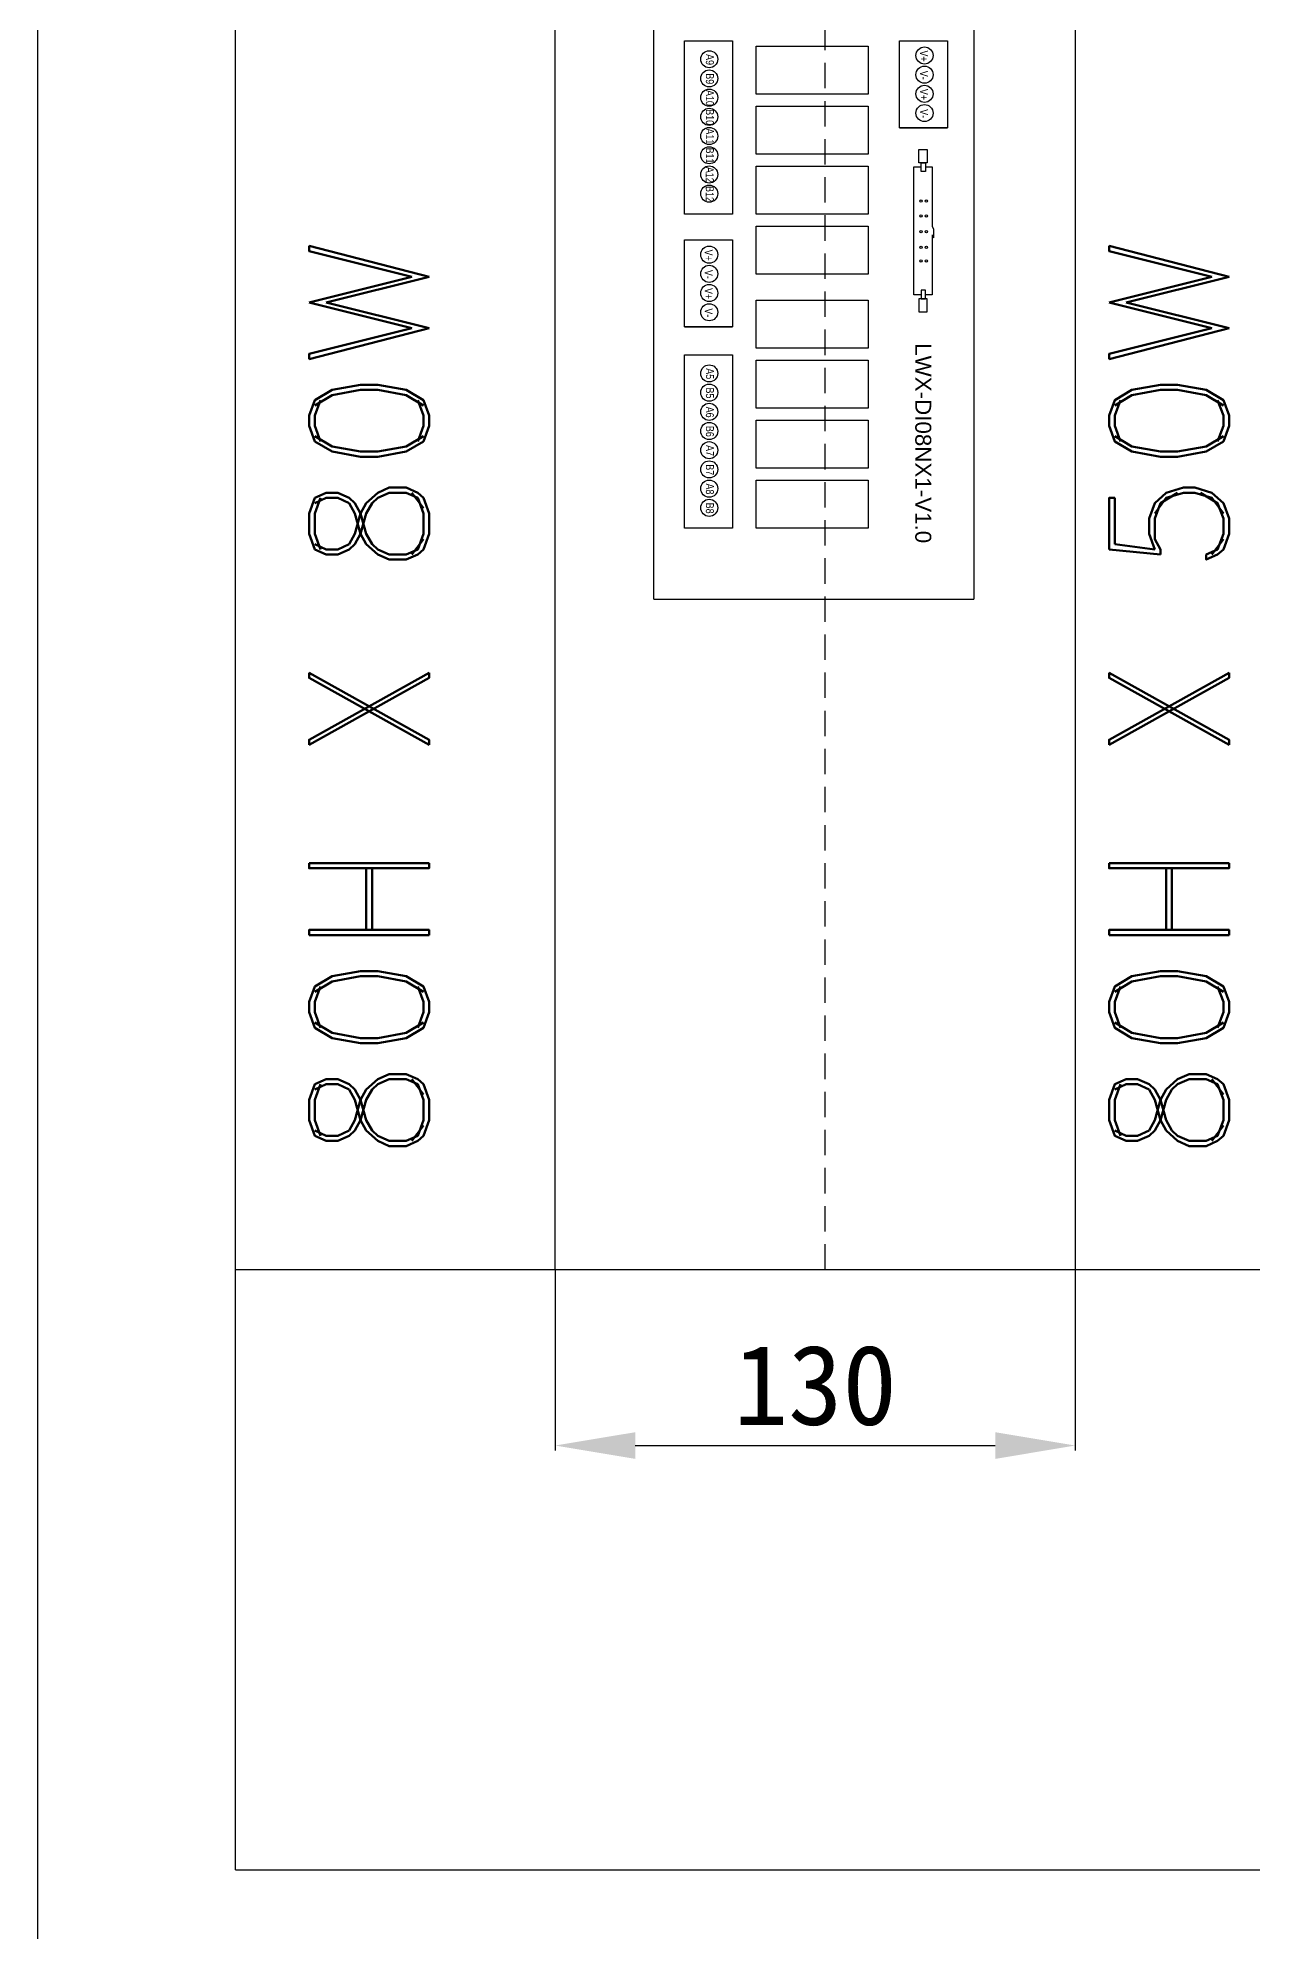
# Model space of a CAD drawing. Extents: x -156069 to -122631, y 9787 to 31117.
# Drawn here: x -148570.7 to -148267.1, y 24617.2 to 25090.5 of the extents above; entities that cross this region are included whole.
import ezdxf
from ezdxf.enums import TextEntityAlignment as Align

# ---------------------------------------------------------------- set-up
doc = ezdxf.new("R2010")
doc.units = 0
doc.linetypes.add('DASHED2', pattern=[9.525, 6.35, -3.175])
doc.layers.get('0').update_dxf_attribs({"linetype": 'CONTINUOUS'})
doc.layers.get('DEFPOINTS').update_dxf_attribs({"linetype": 'CONTINUOUS'})
doc.styles.add('Arial', font='arial.ttf')
doc.styles.add('ROMAND', font='romand')
doc.styles.get("Standard").update_dxf_attribs({"font": ''})
doc.styles.get('Standard').set_extended_font_data('SimSun')
doc.dimstyles.get("Standard").update_dxf_attribs({"dimtxt": 0.18, "dimasz": 0.18, "dimexe": 0.18, "dimexo": 0.0625, "dimgap": 0.09, "dimtad": 0, "dimtih": 1, "dimtoh": 1, "dimdec": 4, "dimzin": 0, "dimdsep": 46, "dimtxsty": 'Standard', "dimcen": 0.09, "dimadec": 0, "dimazin": 0, "dimtfac": 1, "dimtdec": 4, "dimtofl": 0, "dimtmove": 0, "dimatfit": 3, "dimfxl": 1, "dimtolj": 1, "dimtzin": 0, "dimarcsym": 0})

# ---------------------------------------------------------------- blocks, each defined once
blk = doc.blocks.new('*D85')
at = {"color": 0, "lineweight": -2}
for p, q in [((-148441.31, 24782.61), (-148441.31, 24737.38)), ((-148311.31, 24782.61), (-148311.31, 24737.38)), ((-148421.31, 24738.63), (-148331.31, 24738.63))]:
    blk.add_line(p, q, dxfattribs=at)
at = {"color": 0}
for points in [[(-148421.31, 24741.96), (-148421.31, 24735.29), (-148441.31, 24738.63)], [(-148331.31, 24741.96), (-148331.31, 24735.29), (-148311.31, 24738.63)]]:
    blk.add_solid(points, dxfattribs=at)
at = {"layer": 'DEFPOINTS', "color": 0}
for p in [(-148441.31, 24783.23), (-148311.31, 24783.23), (-148311.31, 24738.63)]:
    blk.add_point(p, dxfattribs=at)
at = {"color": 0, "insert": (-148376.31, 24753.63), "char_height": 20, "attachment_point": 5}
blk.add_mtext('\\A1;130', dxfattribs=at)

msp = doc.modelspace()

# ---------------------------------------------------------------- linework, layer by layer
at = {"color": 6}
msp.add_line((-148570.68407, 24582.60839), (-148570.68407, 26582.60839), dxfattribs=at)
at = {"color": 4}
for p, q in [((-148521.30907, 24832.60839), (-148521.30907, 26522.60839)), ((-148521.30907, 24632.60839), (-148521.30907, 26522.60839)), ((-148441.30907, 24782.60839), (-148441.30907, 26212.60839)), ((-148311.30907, 26212.60839), (-148311.30907, 24782.60839)), ((-148521.30907, 24782.60839), (-147821.30907, 24782.60839)), ((-148521.30907, 24632.60839), (-147821.30907, 24632.60839))]:
    msp.add_line(p, q, dxfattribs=at)
at = {"color": 1, "linetype": 'DASHED2'}
msp.add_line((-148373.80063, 24782.60839), (-148373.80063, 26212.60839), dxfattribs=at)
for p, q in [((-148416.64191, 24950.18514), (-148416.64191, 25250.1851)), ((-148336.64191, 25250.1851), (-148336.64191, 24950.18514)), ((-148355.20974, 25068.03168), (-148343.20974, 25068.03168)), ((-148351.63745, 25058.27357), (-148349.86858, 25058.27357)), ((-148351.63745, 25026.26377), (-148351.63745, 25058.27357)), ((-148348.76236, 25058.27357), (-148347.08298, 25058.27357)), ((-148347.08298, 25058.27357), (-148347.08298, 25043.45293)), ((-148347.08298, 25043.45293), (-148346.74262, 25042.7123)), ((-148347.08298, 25041.23996), (-148347.08298, 25026.26377)), ((-148347.08298, 25041.23996), (-148346.74262, 25040.49932)), ((-148346.74262, 25042.7123), (-148346.74262, 25040.49932)), ((-148349.86927, 25026.26377), (-148351.63745, 25026.26377)), ((-148347.08298, 25026.26377), (-148348.76306, 25026.26377)), ((-148409.02363, 25018.24882), (-148397.02363, 25018.24882)), ((-148416.64191, 24950.18514), (-148336.64191, 24950.18514))]:
    msp.add_line(p, q)
for points in [[(-148409.02363, 25089.7589), (-148397.02363, 25089.7589), (-148397.02363, 25046.4505), (-148409.02363, 25046.4505)], [(-148391.06109, 25088.4505), (-148363.06109, 25088.4505), (-148363.06109, 25076.4505), (-148391.06109, 25076.4505)], [(-148355.20974, 25089.7589), (-148343.20974, 25089.7589), (-148343.20974, 25068.03168), (-148355.20974, 25068.03168)], [(-148391.06109, 25073.4505), (-148363.06109, 25073.4505), (-148363.06109, 25061.4505), (-148391.06109, 25061.4505)], [(-148391.06109, 25058.4505), (-148363.06109, 25058.4505), (-148363.06109, 25046.4505), (-148391.06109, 25046.4505)], [(-148348.29492, 25059.26445), (-148350.44452, 25059.26445), (-148350.44452, 25062.57463), (-148348.29492, 25062.57463)], [(-148349.86858, 25059.26445), (-148348.76236, 25059.26445), (-148348.76236, 25057.10134), (-148349.86858, 25057.10134)], [(-148409.02363, 25039.97604), (-148397.02363, 25039.97604), (-148397.02363, 25018.24882), (-148409.02363, 25018.24882)], [(-148391.06109, 25043.4505), (-148363.06109, 25043.4505), (-148363.06109, 25031.4505), (-148391.06109, 25031.4505)], [(-148348.29562, 25025.27866), (-148350.44522, 25025.27866), (-148350.44522, 25021.96848), (-148348.29562, 25021.96848)], [(-148349.86927, 25025.27866), (-148348.76306, 25025.27866), (-148348.76306, 25027.44177), (-148349.86927, 25027.44177)], [(-148391.06109, 25024.9174), (-148363.06109, 25024.9174), (-148363.06109, 25012.9174), (-148391.06109, 25012.9174)], [(-148409.02363, 25011.2258), (-148397.02363, 25011.2258), (-148397.02363, 24967.9174), (-148409.02363, 24967.9174)], [(-148391.06109, 25009.9174), (-148363.06109, 25009.9174), (-148363.06109, 24997.9174), (-148391.06109, 24997.9174)], [(-148391.06109, 24994.9174), (-148363.06109, 24994.9174), (-148363.06109, 24982.9174), (-148391.06109, 24982.9174)], [(-148391.06109, 24979.9174), (-148363.06109, 24979.9174), (-148363.06109, 24967.9174), (-148391.06109, 24967.9174)]]:
    msp.add_lwpolyline(points, close=True)
for centre, radius in [((-148402.82157, 25085.15035), 2.13985), ((-148349.00767, 25086.09035), 2.13985), ((-148402.82157, 25080.35035), 2.13985), ((-148349.00767, 25081.29035), 2.13985), ((-148402.82157, 25075.55035), 2.13985), ((-148349.00767, 25076.49035), 2.13985), ((-148402.82157, 25070.75035), 2.13985), ((-148349.00767, 25071.69035), 2.13985), ((-148402.82157, 25065.95035), 2.13985), ((-148402.82157, 25061.15035), 2.13985), ((-148402.82157, 25056.35035), 2.13985), ((-148402.82157, 25051.55035), 2.13985), ((-148349.86858, 25049.69229), 0.29687), ((-148348.52726, 25049.69229), 0.29687), ((-148349.86858, 25045.99335), 0.29687), ((-148348.52726, 25045.99335), 0.29687), ((-148349.86858, 25042.03001), 0.29687), ((-148348.52726, 25042.03001), 0.29687), ((-148402.82157, 25036.30749), 2.13985), ((-148349.86858, 25038.11888), 0.29687), ((-148349.86858, 25034.73336), 0.29687), ((-148348.52726, 25038.11888), 0.29687), ((-148348.52726, 25034.73336), 0.29687), ((-148402.82157, 25031.50749), 2.13985), ((-148402.82157, 25026.70749), 2.13985), ((-148402.82157, 25021.90749), 2.13985), ((-148402.82157, 25006.61725), 2.13985), ((-148402.82157, 25001.81725), 2.13985), ((-148402.82157, 24997.01725), 2.13985), ((-148402.82157, 24992.21725), 2.13985), ((-148402.82157, 24987.41725), 2.13985), ((-148402.82157, 24982.61725), 2.13985), ((-148402.82157, 24977.81725), 2.13985), ((-148402.82157, 24973.01725), 2.13985)]:
    msp.add_circle(centre, radius)

# ---------------------------------------------------------------- texts
at = {"color": 0, "style": 'Arial', "width": 0.8}
for s, p in [('V+', (-148349.11666, 25085.95423)), ('A9', (-148402.65872, 25085.06998)), ('V-', (-148349.11666, 25081.15423)), ('B9', (-148402.65872, 25080.26998)), ('A10', (-148402.65872, 25075.46998)), ('V+', (-148349.11666, 25076.35423)), ('V-', (-148349.11666, 25071.55423)), ('B10', (-148402.65872, 25070.66998)), ('A11', (-148402.65872, 25065.86998)), ('B11', (-148402.65872, 25061.06998)), ('A12', (-148402.65872, 25056.26998)), ('B12', (-148402.65872, 25051.46998)), ('V+', (-148402.93055, 25036.17137)), ('V-', (-148402.93055, 25031.37137)), ('V+', (-148402.93055, 25026.57137)), ('V-', (-148402.93055, 25021.77137)), ('A5', (-148402.65872, 25006.53688)), ('B5', (-148402.65872, 25001.73688)), ('A6', (-148402.65872, 24996.93688)), ('B6', (-148402.65872, 24992.13688)), ('A7', (-148402.65872, 24987.33688)), ('B7', (-148402.65872, 24982.53688)), ('A8', (-148402.65872, 24977.73688)), ('B8', (-148402.65872, 24972.93688))]:
    msp.add_text(s, height=2, rotation=270, dxfattribs=at).set_placement(p, align=Align.MIDDLE)
at = {"color": 3, "style": 'ROMAND'}
for s, p in [('80H X 80W ', (-148472.85246, 24809.63825)), ('80H X 50W ', (-148272.84721, 24809.63825))]:
    msp.add_text(s, height=30, rotation=90, dxfattribs=at).set_placement(p)
at = {"color": 0, "style": 'Arial'}
msp.add_text('LWX-DI08NX1-V1.0', height=4, rotation=270, dxfattribs=at).set_placement((-148349.30596, 24989.17584), align=Align.MIDDLE)

# ---------------------------------------------------------------- dimensions: what is measured, and where the dimension line sits
at = {"color": 2}
dim = msp.add_linear_dim(base=(-148311.30907, 24738.62648), p1=(-148441.30907, 24783.23339), p2=(-148311.30907, 24783.23339), dimstyle='Standard', override={"dimtxt": 20, "dimasz": 20, "dimexe": 1.25, "dimexo": 0.625, "dimgap": 5, "dimtad": 1, "dimtih": 0, "dimtoh": 0, "dimzin": 8, "dimlunit": 6, "dimcen": 2.5, "dimtofl": 1}, dxfattribs=at)
dim.commit()
dim.dimension.update_dxf_attribs({"geometry": '*D85', "text_midpoint": (-148376.30907, 24753.62648)})

doc.saveas('drawing.dxf')
